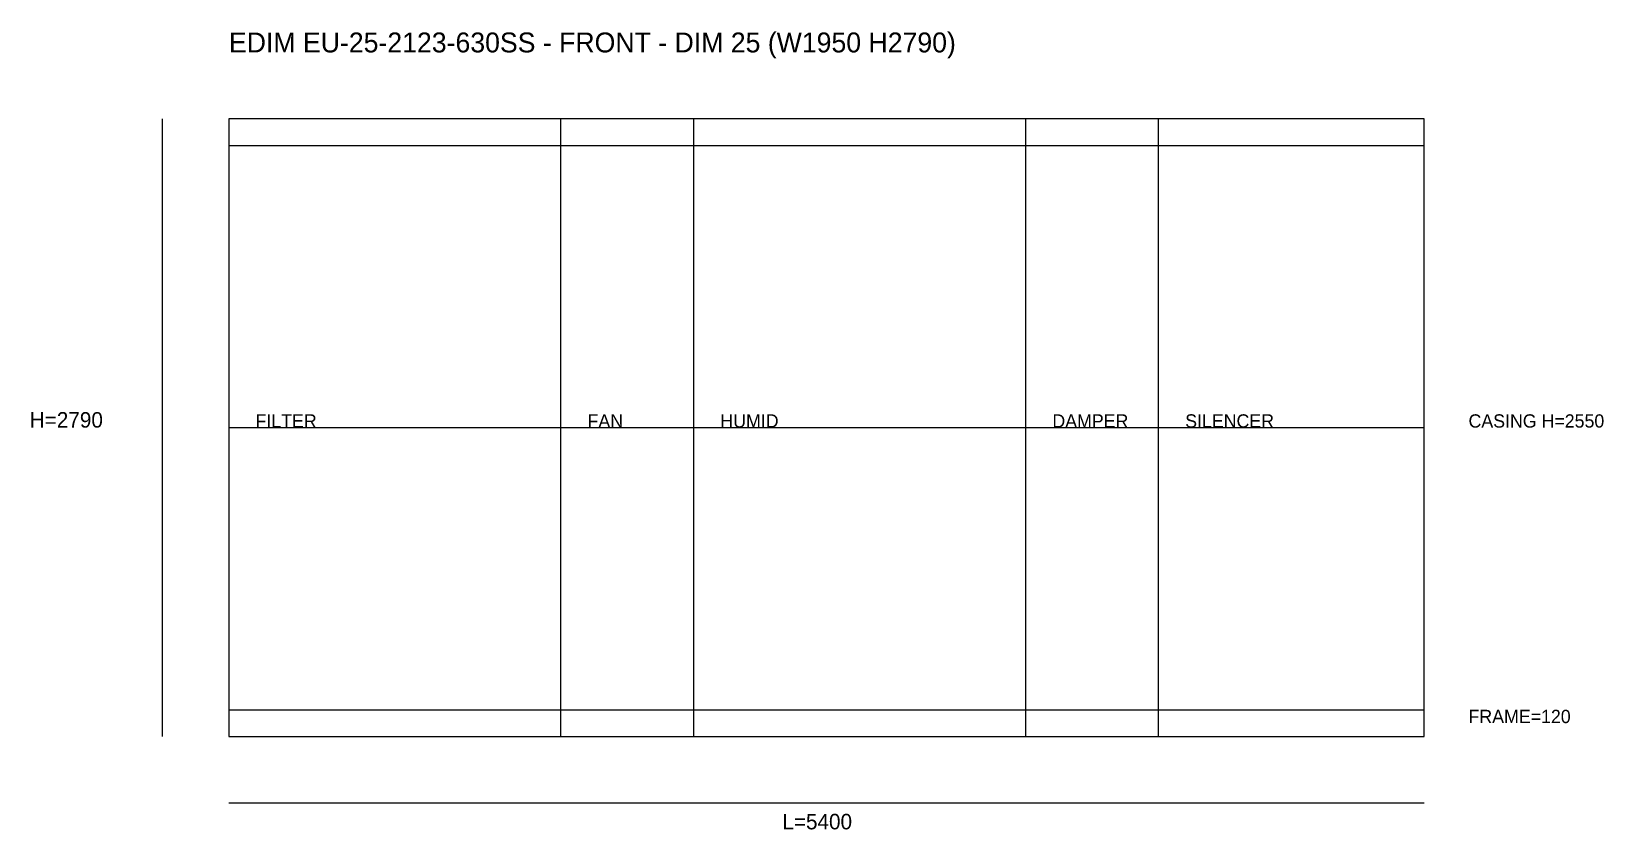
# Model space of a CAD drawing. Header units: millimetres. Extents: x -892 to 6210, y -421 to 3185.
import ezdxf

# ---------------------------------------------------------------- set-up
doc = ezdxf.new("R2010")
doc.units = ezdxf.units.MM
for name, color, linetype in [('DIM', 1, 'CONTINUOUS'), ('OUTLINE', 7, 'CONTINUOUS'), ('SECTION', 3, 'CONTINUOUS'), ('TEXT', 5, 'CONTINUOUS')]:
    doc.layers.add(name, color=color, linetype=linetype)

msp = doc.modelspace()

# ---------------------------------------------------------------- linework, layer by layer
at = {"layer": 'DIM'}
for p, q in [((-300, 0), (-300, 2790)), ((0, 1395), (5400, 1395)), ((0, -300), (5400, -300))]:
    msp.add_line(p, q, dxfattribs=at)
at = {"layer": 'OUTLINE'}
for p, q in [((5400, 2790), (0, 2790)), ((0, 2790), (0, 0)), ((5400, 0), (5400, 2790)), ((0, 2670), (5400, 2670)), ((0, 120), (5400, 120)), ((0, 0), (5400, 0))]:
    msp.add_line(p, q, dxfattribs=at)
at = {"layer": 'SECTION'}
for p, q in [((1500, 0), (1500, 2790)), ((2100, 0), (2100, 2790)), ((3600, 0), (3600, 2790)), ((4200, 0), (4200, 2790))]:
    msp.add_line(p, q, dxfattribs=at)

# ---------------------------------------------------------------- texts
at = {"layer": 'DIM'}
for s, p in [('CASING H=2550', (5600, 1395)), ('FRAME=120', (5600, 60))]:
    msp.add_text(s, height=60, dxfattribs=at).set_placement(p)
at = {"layer": 'TEXT'}
for s, height, p in [('EDIM EU-25-2123-630SS - FRONT - DIM 25 (W1950 H2790)', 90, (0, 3090)), ('H=2790', 70, (-900, 1395)), ('FILTER', 60, (120, 1395)), ('FAN', 60, (1620, 1395)), ('HUMID', 60, (2220, 1395)), ('DAMPER', 60, (3720, 1395)), ('SILENCER', 60, (4320, 1395)), ('L=5400', 70, (2500, -420))]:
    msp.add_text(s, height=height, dxfattribs=at).set_placement(p)

doc.saveas('drawing.dxf')
